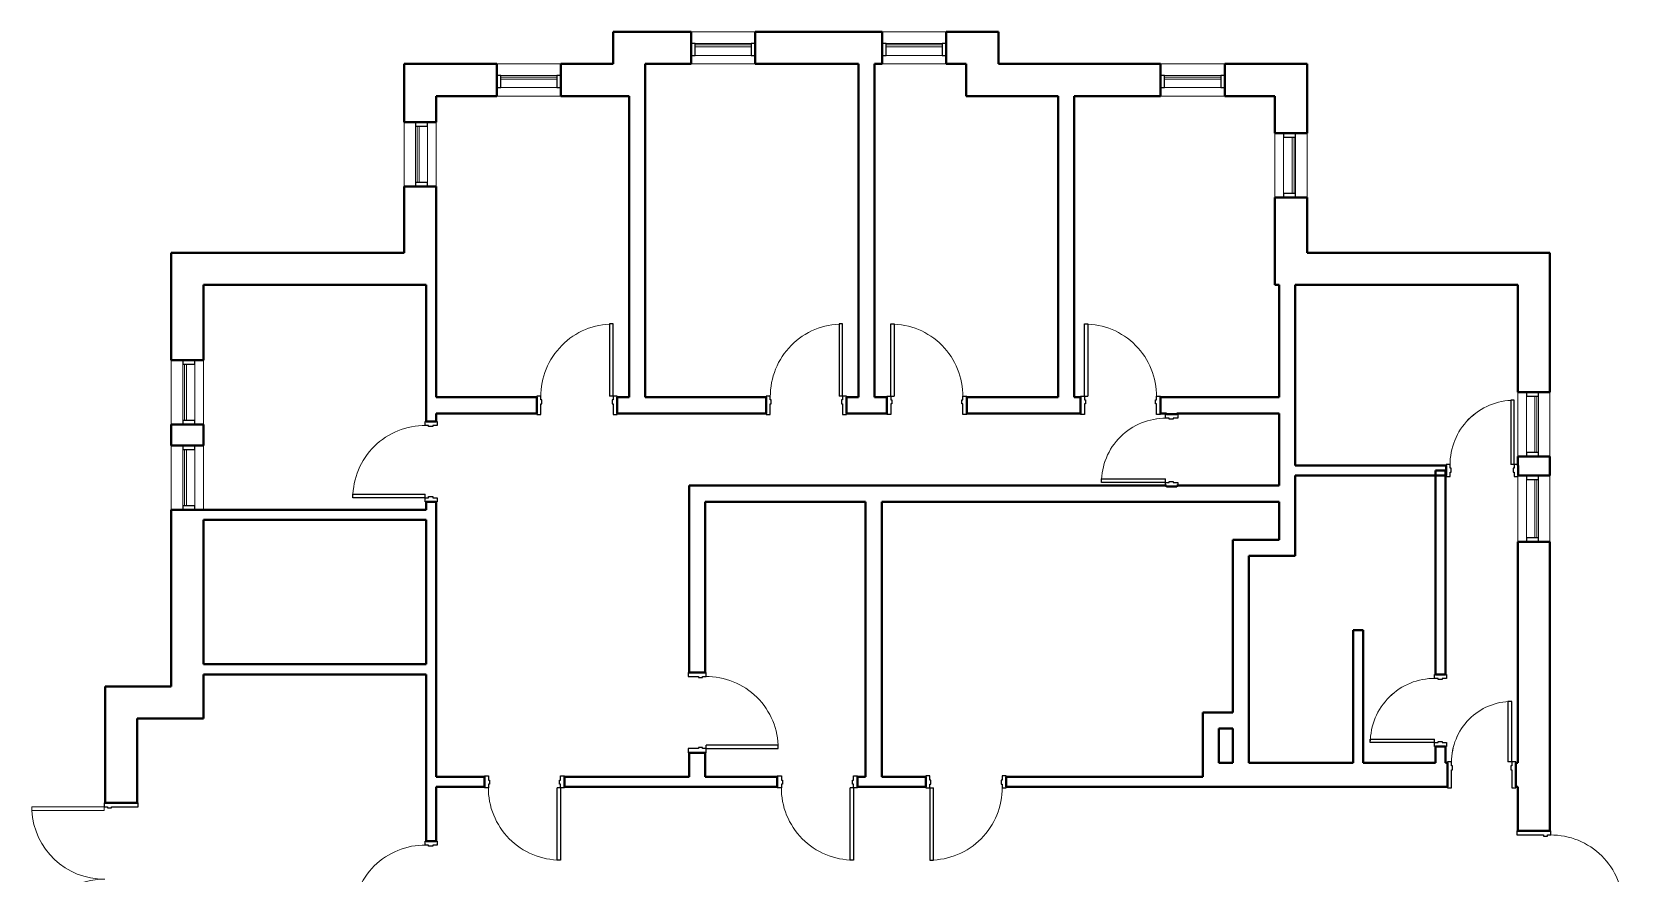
# Model space of a CAD drawing. Header units: inches. Extents: x 307 to 1100, y 44 to 874.
# Drawn here: x 307 to 1100, y 455 to 874 of the extents above; entities that cross this region are included whole.
import ezdxf

# ---------------------------------------------------------------- set-up
doc = ezdxf.new("R2010")
doc.units = ezdxf.units.IN
doc.header["$MEASUREMENT"] = 0
for name, color, linetype, lineweight in [('A-DOOR', 31, 'Continuous', 15), ('A-DOOR-FRAM', 31, 'Continuous', 25), ('A-GLAZ-CURT', 52, 'Continuous', 9), ('A-GLAZ-CWMG', 51, 'Continuous', 9), ('A-WALL', 113, 'Continuous', 15), ('I-WALL', 2, 'Continuous', 15)]:
    doc.layers.add(name, color=color, linetype=linetype, lineweight=lineweight)

# ---------------------------------------------------------------- blocks, each defined once
blk = doc.blocks.new('Door-Single_CE_ - HM Door-2_ HM Frame-5271134-LEVEL 1 Map Export')
at = {"layer": 'A-DOOR'}
for p, q in [((14.25, -35), (14.25, -3)), ((14.25, -3), (16, -3)), ((16, -3), (16, -35)), ((16, -35), (14.25, -35))]:
    blk.add_line(p, q, dxfattribs=at)
at = {"layer": 'A-DOOR', "lineweight": 25}
for p, q in [((14.25, -35), (14.25, -3)), ((16, -3), (14.25, -3)), ((16, -3), (16, -35)), ((16, -35), (14.25, -35))]:
    blk.add_line(p, q, dxfattribs=at)
at = {"layer": 'A-DOOR', "lineweight": 9}
for start in [179.46967, 179.46967, 179.5, 179.5]:
    blk.add_arc((16, -3), 32, start, 270, dxfattribs=at)
at = {"layer": 'A-DOOR-FRAM'}
for p, q in [((-18, 3), (-16, 3)), ((-18, -3), (-18, 3)), ((-16, 3), (-16, 0.75)), ((-16, 0.75), (-15.5, 0.75)), ((-15.5, 0.75), (-15.5, -1.25)), ((15.5, 0.75), (16, 0.75)), ((15.5, -1.25), (15.5, 0.75)), ((16, 3), (18, 3)), ((16, 0.75), (16, 3)), ((18, 3), (18, -3)), ((-16, -3), (-18, -3)), ((-16, -1.25), (-16, -3)), ((-15.5, -1.25), (-16, -1.25)), ((16, -1.25), (15.5, -1.25)), ((16, -3), (16, -1.25)), ((18, -3), (16, -3))]:
    blk.add_line(p, q, dxfattribs=at)
blk = doc.blocks.new('Door-Single_CE_ - HM Door-2_ HM Frame-5271136-LEVEL 1 Map Export')
at = {"layer": 'A-DOOR'}
for p, q in [((16, 35), (14.25, 35)), ((14.25, 35), (14.25, 3)), ((16, 3), (16, 35)), ((14.25, 3), (16, 3))]:
    blk.add_line(p, q, dxfattribs=at)
at = {"layer": 'A-DOOR', "lineweight": 25}
for p, q in [((16, 35), (14.25, 35)), ((14.25, 35), (14.25, 3)), ((16, 3), (16, 35)), ((16, 3), (14.25, 3))]:
    blk.add_line(p, q, dxfattribs=at)
at = {"layer": 'A-DOOR', "lineweight": 9}
for end in [180.5, 180.5, 180.53033, 180.53033]:
    blk.add_arc((16, 3), 32, 90, end, dxfattribs=at)
at = {"layer": 'A-DOOR-FRAM'}
for p, q in [((-16, 3), (-18, 3)), ((-18, 3), (-18, -3)), ((-16, 1.25), (-16, 3)), ((-15.5, 1.25), (-16, 1.25)), ((-15.5, -0.75), (-15.5, 1.25)), ((16, 1.25), (15.5, 1.25)), ((15.5, 1.25), (15.5, -0.75)), ((18, 3), (16, 3)), ((16, 3), (16, 1.25)), ((18, -3), (18, 3)), ((-18, -3), (-16, -3)), ((-16, -3), (-16, -0.75)), ((-16, -0.75), (-15.5, -0.75)), ((15.5, -0.75), (16, -0.75)), ((16, -0.75), (16, -3)), ((16, -3), (18, -3))]:
    blk.add_line(p, q, dxfattribs=at)
blk = doc.blocks.new('Door-Single_CE_ - HM Door-2_ HM Frame-5271140-LEVEL 1 Map Export')
at = {"layer": 'A-DOOR'}
for p, q in [((16.25, -40.5), (16.25, -4.5)), ((16.25, -4.5), (18, -4.5)), ((18, -4.5), (18, -40.5)), ((18, -40.5), (16.25, -40.5))]:
    blk.add_line(p, q, dxfattribs=at)
at = {"layer": 'A-DOOR', "lineweight": 25}
for p, q in [((16.25, -40.5), (16.25, -4.5)), ((18, -4.5), (16.25, -4.5)), ((18, -4.5), (18, -40.5)), ((18, -40.5), (16.25, -40.5))]:
    blk.add_line(p, q, dxfattribs=at)
at = {"layer": 'A-DOOR', "lineweight": 9}
blk.add_arc((18, -4.5), 36, 179.5, 270, dxfattribs=at)
blk.add_arc((18, -4.5), 36, 179.5, 270, dxfattribs=at)
blk.add_arc((18, -4.5), 36, 179.5, 270, dxfattribs=at)
blk.add_arc((18, -4.5), 36, 179.5, 270, dxfattribs=at)
at = {"layer": 'A-DOOR-FRAM'}
for p, q in [((-20, 4.5), (-18, 4.5)), ((-20, -4.5), (-20, 4.5)), ((-18, 4.5), (-18, -0.75)), ((18, 4.5), (20, 4.5)), ((18, -0.75), (18, 4.5)), ((20, 4.5), (20, -4.5)), ((-18, -4.5), (-20, -4.5)), ((-18, -0.75), (-17.5, -0.75)), ((-18, -2.75), (-18, -4.5)), ((-17.5, -2.75), (-18, -2.75)), ((-17.5, -0.75), (-17.5, -2.75)), ((17.5, -0.75), (18, -0.75)), ((17.5, -2.75), (17.5, -0.75)), ((18, -2.75), (17.5, -2.75)), ((18, -4.5), (18, -2.75)), ((20, -4.5), (18, -4.5))]:
    blk.add_line(p, q, dxfattribs=at)
blk = doc.blocks.new('Door-Single_CE_ - HM Door-2_ HM Frame-5271132-LEVEL 1 Map Export')
at = {"layer": 'A-DOOR'}
for p, q in [((18, 39), (16.25, 39)), ((16.25, 39), (16.25, 3)), ((18, 3), (18, 39)), ((16.25, 3), (18, 3))]:
    blk.add_line(p, q, dxfattribs=at)
at = {"layer": 'A-DOOR', "lineweight": 25}
for p, q in [((18, 39), (16.25, 39)), ((16.25, 39), (16.25, 3)), ((18, 3), (18, 39)), ((18, 3), (16.25, 3))]:
    blk.add_line(p, q, dxfattribs=at)
at = {"layer": 'A-DOOR', "lineweight": 9}
blk.add_arc((18, 3), 36, 90, 180.5, dxfattribs=at)
blk.add_arc((18, 3), 36, 90, 180.5, dxfattribs=at)
blk.add_arc((18, 3), 36, 90, 180.5, dxfattribs=at)
blk.add_arc((18, 3), 36, 90, 180.5, dxfattribs=at)
at = {"layer": 'A-DOOR-FRAM'}
for p, q in [((-18, 3), (-20, 3)), ((-20, 3), (-20, -3)), ((-18, 1.25), (-18, 3)), ((-17.5, 1.25), (-18, 1.25)), ((-17.5, -0.75), (-17.5, 1.25)), ((18, 1.25), (17.5, 1.25)), ((17.5, 1.25), (17.5, -0.75)), ((20, 3), (18, 3)), ((18, 3), (18, 1.25)), ((20, -3), (20, 3)), ((-20, -3), (-18, -3)), ((-18, -3), (-18, -0.75)), ((-18, -0.75), (-17.5, -0.75)), ((17.5, -0.75), (18, -0.75)), ((18, -0.75), (18, -3)), ((18, -3), (20, -3))]:
    blk.add_line(p, q, dxfattribs=at)
blk = doc.blocks.new('Door-Single_CE_ - HM Door-2_ HM Frame-5271130-LEVEL 1 Map Export')
at = {"layer": 'A-DOOR'}
for p, q in [((16.25, -39), (16.25, -3)), ((16.25, -3), (18, -3)), ((18, -3), (18, -39)), ((18, -39), (16.25, -39))]:
    blk.add_line(p, q, dxfattribs=at)
at = {"layer": 'A-DOOR', "lineweight": 25}
for p, q in [((16.25, -39), (16.25, -3)), ((18, -3), (16.25, -3)), ((18, -3), (18, -39)), ((18, -39), (16.25, -39))]:
    blk.add_line(p, q, dxfattribs=at)
at = {"layer": 'A-DOOR', "lineweight": 9}
blk.add_arc((18, -3), 36, 179.5, 270, dxfattribs=at)
blk.add_arc((18, -3), 36, 179.5, 270, dxfattribs=at)
blk.add_arc((18, -3), 36, 179.5, 270, dxfattribs=at)
blk.add_arc((18, -3), 36, 179.5, 270, dxfattribs=at)
at = {"layer": 'A-DOOR-FRAM'}
for p, q in [((-20, 3), (-18, 3)), ((-20, -3), (-20, 3)), ((-18, 3), (-18, 0.75)), ((-18, 0.75), (-17.5, 0.75)), ((-17.5, 0.75), (-17.5, -1.25)), ((17.5, 0.75), (18, 0.75)), ((17.5, -1.25), (17.5, 0.75)), ((18, 3), (20, 3)), ((18, 0.75), (18, 3)), ((20, 3), (20, -3)), ((-18, -3), (-20, -3)), ((-18, -1.25), (-18, -3)), ((-17.5, -1.25), (-18, -1.25)), ((18, -1.25), (17.5, -1.25)), ((18, -3), (18, -1.25)), ((20, -3), (18, -3))]:
    blk.add_line(p, q, dxfattribs=at)
blk = doc.blocks.new('Door-Single_CE_ - HM Door-2_ HM Frame-5271133-LEVEL 1 Map Export')
at = {"layer": 'A-DOOR'}
for p, q in [((18, 40.5), (16.25, 40.5)), ((16.25, 40.5), (16.25, 4.5)), ((18, 4.5), (18, 40.5)), ((16.25, 4.5), (18, 4.5))]:
    blk.add_line(p, q, dxfattribs=at)
at = {"layer": 'A-DOOR', "lineweight": 25}
for p, q in [((18, 40.5), (16.25, 40.5)), ((16.25, 40.5), (16.25, 4.5)), ((18, 4.5), (18, 40.5)), ((18, 4.5), (16.25, 4.5))]:
    blk.add_line(p, q, dxfattribs=at)
at = {"layer": 'A-DOOR', "lineweight": 9}
blk.add_arc((18, 4.5), 36, 90, 180.5, dxfattribs=at)
blk.add_arc((18, 4.5), 36, 90, 180.5, dxfattribs=at)
blk.add_arc((18, 4.5), 36, 90, 180.5, dxfattribs=at)
blk.add_arc((18, 4.5), 36, 90, 180.5, dxfattribs=at)
at = {"layer": 'A-DOOR-FRAM'}
for p, q in [((-18, 4.5), (-20, 4.5)), ((-20, 4.5), (-20, -4.5)), ((-18, 2.75), (-18, 4.5)), ((-17.5, 2.75), (-18, 2.75)), ((-18, -4.5), (-18, 0.75)), ((-18, 0.75), (-17.5, 0.75)), ((-17.5, 0.75), (-17.5, 2.75)), ((18, 2.75), (17.5, 2.75)), ((17.5, 2.75), (17.5, 0.75)), ((17.5, 0.75), (18, 0.75)), ((20, 4.5), (18, 4.5)), ((18, 4.5), (18, 2.75)), ((18, 0.75), (18, -4.5)), ((20, -4.5), (20, 4.5)), ((-20, -4.5), (-18, -4.5)), ((18, -4.5), (20, -4.5))]:
    blk.add_line(p, q, dxfattribs=at)
blk = doc.blocks.new('Door-Single_CE_ - HM Door-2_ HM Frame-5271131-LEVEL 1 Map Export')
at = {"layer": 'A-DOOR'}
for p, q in [((18, 44.5), (16.25, 44.5)), ((16.25, 44.5), (16.25, 8.5)), ((18, 8.5), (18, 44.5)), ((16.25, 8.5), (18, 8.5))]:
    blk.add_line(p, q, dxfattribs=at)
at = {"layer": 'A-DOOR', "lineweight": 25}
for p, q in [((18, 44.5), (16.25, 44.5)), ((16.25, 44.5), (16.25, 8.5)), ((18, 8.5), (18, 44.5)), ((18, 8.5), (16.25, 8.5))]:
    blk.add_line(p, q, dxfattribs=at)
at = {"layer": 'A-DOOR', "lineweight": 9}
blk.add_arc((18, 8.5), 36, 90, 180.5, dxfattribs=at)
blk.add_arc((18, 8.5), 36, 90, 180.5, dxfattribs=at)
blk.add_arc((18, 8.5), 36, 90, 180.5, dxfattribs=at)
blk.add_arc((18, 8.5), 36, 90, 180.5, dxfattribs=at)
at = {"layer": 'A-DOOR-FRAM'}
for p, q in [((-18, 8.5), (-20, 8.5)), ((-20, 8.5), (-20, -8.5)), ((-18, 6.75), (-18, 8.5)), ((20, 8.5), (18, 8.5)), ((18, 8.5), (18, 6.75)), ((20, -8.5), (20, 8.5)), ((-17.5, 6.75), (-18, 6.75)), ((-18, -8.5), (-18, 4.75)), ((-18, 4.75), (-17.5, 4.75)), ((-17.5, 4.75), (-17.5, 6.75)), ((18, 6.75), (17.5, 6.75)), ((17.5, 6.75), (17.5, 4.75)), ((17.5, 4.75), (18, 4.75)), ((18, 4.75), (18, -8.5)), ((-20, -8.5), (-18, -8.5)), ((18, -8.5), (20, -8.5))]:
    blk.add_line(p, q, dxfattribs=at)
blk = doc.blocks.new('Door-Double_CE_ - WD Door-2_ HM Frame-5162387-LEVEL 1 Map Export')
at = {"layer": 'A-DOOR'}
for p, q in [((-34.25, 44.5), (-36, 44.5)), ((-36, 44.5), (-36, 8.5)), ((-34.25, 8.5), (-34.25, 44.5)), ((36, 44.5), (34.25, 44.5)), ((34.25, 44.5), (34.25, 8.5)), ((36, 8.5), (36, 44.5)), ((-36, 8.5), (-34.25, 8.5)), ((34.25, 8.5), (36, 8.5))]:
    blk.add_line(p, q, dxfattribs=at)
at = {"layer": 'A-DOOR', "lineweight": 9}
for centre, start, end in [((-36, 8.5), 359.5, 87.20673), ((36, 8.5), 92.78435, 180.5)]:
    blk.add_arc(centre, 36, start, end, dxfattribs=at)
at = {"layer": 'A-DOOR-FRAM'}
for p, q in [((-36, 8.5), (-38, 8.5)), ((-38, 8.5), (-38, -8.5)), ((-36, 6.75), (-36, 8.5)), ((38, 8.5), (36, 8.5)), ((36, 8.5), (36, 6.75)), ((38, -8.5), (38, 8.5)), ((-35.5, 6.75), (-36, 6.75)), ((-36, -8.5), (-36, 4.75)), ((-36, 4.75), (-35.5, 4.75)), ((-35.5, 4.75), (-35.5, 6.75)), ((36, 6.75), (35.5, 6.75)), ((35.5, 6.75), (35.5, 4.75)), ((35.5, 4.75), (36, 4.75)), ((36, 4.75), (36, -8.5)), ((-38, -8.5), (-36, -8.5)), ((36, -8.5), (38, -8.5))]:
    blk.add_line(p, q, dxfattribs=at)
blk = doc.blocks.new('Door-Single_CE_ - WD Door-2_ HM Frame-5271113-LEVEL 1 Map Export')
at = {"layer": 'A-DOOR'}
for p, q in [((15, 36.5), (13, 36.5)), ((13, 36.5), (13, 6.5)), ((15, 6.5), (15, 36.5)), ((13, 6.5), (15, 6.5))]:
    blk.add_line(p, q, dxfattribs=at)
at = {"layer": 'A-DOOR', "lineweight": 25}
for p, q in [((15, 36.5), (13, 36.5)), ((13, 36.5), (13, 6.5)), ((15, 6.5), (15, 36.5)), ((15, 6.5), (13, 6.5))]:
    blk.add_line(p, q, dxfattribs=at)
at = {"layer": 'A-DOOR', "lineweight": 9}
for end in [180.5, 180.5, 180.54772, 180.54772]:
    blk.add_arc((15, 6.5), 30, 90, end, dxfattribs=at)
at = {"layer": 'A-DOOR-FRAM'}
for p, q in [((-15, 6.5), (-17, 6.5)), ((-17, 6.5), (-17, -6.5)), ((-15, 4.5), (-15, 6.5)), ((-14.5, 4.5), (-15, 4.5)), ((-15, -6.5), (-15, 2.5)), ((-15, 2.5), (-14.5, 2.5)), ((-14.5, 2.5), (-14.5, 4.5)), ((15, 4.5), (14.5, 4.5)), ((14.5, 4.5), (14.5, 2.5)), ((14.5, 2.5), (15, 2.5)), ((17, 6.5), (15, 6.5)), ((15, 6.5), (15, 4.5)), ((15, 2.5), (15, -6.5)), ((17, -6.5), (17, 6.5)), ((-17, -6.5), (-15, -6.5)), ((15, -6.5), (17, -6.5))]:
    blk.add_line(p, q, dxfattribs=at)
blk = doc.blocks.new('System Panel - zGlazed-5173169-LEVEL 1 Map Export')
at = {"layer": 'A-GLAZ-CURT', "lineweight": 15}
for p, q in [((14, -0.5), (-14, -0.5)), ((-14, -0.5), (-14, -1.5)), ((-14, -1.5), (14, -1.5)), ((14, -1.5), (14, -0.5))]:
    blk.add_line(p, q, dxfattribs=at)
blk = doc.blocks.new('Rectangular Mullion - 6_ x 2_ Rectangular_CE_-5174039-LEVEL 1 Map Export')
at = {"layer": 'A-GLAZ-CWMG'}
for p, q in [((1051.42, 253.84), (1051.42, 225.84)), ((1057.42, 253.84), (1057.42, 225.84))]:
    blk.add_line(p, q, dxfattribs=at)
blk = doc.blocks.new('Rectangular Mullion - 6_ x 2_ Rectangular_CE_-5174040-LEVEL 1 Map Export')
at = {"layer": 'A-GLAZ-CWMG', "lineweight": 25}
for p, q in [((-2, 2.25), (0, 2.25)), ((-2, -3.75), (-2, 2.25)), ((0, 2.25), (0, -3.75)), ((0, -3.75), (-2, -3.75))]:
    blk.add_line(p, q, dxfattribs=at)
blk = doc.blocks.new('Rectangular Mullion - 6_ x 2_ Rectangular_CE_-5174041-LEVEL 1 Map Export')
at = {"layer": 'A-GLAZ-CWMG', "lineweight": 25}
for p, q in [((0, 2.25), (-2, 2.25)), ((-2, 2.25), (-2, -3.75)), ((0, -3.75), (0, 2.25)), ((-2, -3.75), (0, -3.75))]:
    blk.add_line(p, q, dxfattribs=at)
blk = doc.blocks.new('System Panel - zGlazed-5173075-LEVEL 1 Map Export')
at = {"layer": 'A-GLAZ-CURT', "lineweight": 15}
for p, q in [((14, 1.5), (-14, 1.5)), ((-14, 1.5), (-14, 0.5)), ((-14, 0.5), (14, 0.5)), ((14, 0.5), (14, 1.5))]:
    blk.add_line(p, q, dxfattribs=at)
blk = doc.blocks.new('Rectangular Mullion - 6_ x 2_ Rectangular_CE_-5173074-LEVEL 1 Map Export')
at = {"layer": 'A-GLAZ-CWMG'}
for p, q in [((382.92, 253.84), (382.92, 225.84)), ((388.92, 253.84), (388.92, 225.84))]:
    blk.add_line(p, q, dxfattribs=at)
blk = doc.blocks.new('Rectangular Mullion - 6_ x 2_ Rectangular_CE_-5173056-LEVEL 1 Map Export')
at = {"layer": 'A-GLAZ-CWMG', "lineweight": 25}
for p, q in [((-2, 3.75), (0, 3.75)), ((-2, -2.25), (-2, 3.75)), ((0, 3.75), (0, -2.25)), ((0, -2.25), (-2, -2.25))]:
    blk.add_line(p, q, dxfattribs=at)
blk = doc.blocks.new('Rectangular Mullion - 6_ x 2_ Rectangular_CE_-5173057-LEVEL 1 Map Export')
at = {"layer": 'A-GLAZ-CWMG', "lineweight": 25}
for p, q in [((0, 3.75), (-2, 3.75)), ((-2, 3.75), (-2, -2.25)), ((0, -2.25), (0, 3.75)), ((-2, -2.25), (0, -2.25))]:
    blk.add_line(p, q, dxfattribs=at)
blk = doc.blocks.new('System Panel - zGlazed-5174211-LEVEL 1 Map Export')
at = {"layer": 'A-GLAZ-CURT', "lineweight": 15}
for p, q in [((14.5, 1.5), (-14.5, 1.5)), ((-14.5, 1.5), (-14.5, 0.5)), ((-14.5, 0.5), (14.5, 0.5)), ((14.5, 0.5), (14.5, 1.5))]:
    blk.add_line(p, q, dxfattribs=at)
blk = doc.blocks.new('Rectangular Mullion - 6_ x 2_ Rectangular_CE_-5174210-LEVEL 1 Map Export')
at = {"layer": 'A-GLAZ-CWMG'}
for p, q in [((1051.42, 622.34), (1051.42, 651.34)), ((1057.42, 622.34), (1057.42, 651.34))]:
    blk.add_line(p, q, dxfattribs=at)
blk = doc.blocks.new('Rectangular Mullion - 6_ x 2_ Rectangular_CE_-5174307-LEVEL 1 Map Export')
at = {"layer": 'A-GLAZ-CWMG'}
for p, q in [((497.92, 827.34), (497.92, 799.34)), ((503.92, 827.34), (503.92, 799.34))]:
    blk.add_line(p, q, dxfattribs=at)
blk = doc.blocks.new('Rectangular Mullion - 6_ x 2_ Rectangular_CE_-5174308-LEVEL 1 Map Export')
at = {"layer": 'A-GLAZ-CWMG', "lineweight": 25}
for p, q in [((-2, 3.75), (0, 3.75)), ((-2, -2.25), (-2, 3.75)), ((0, 3.75), (0, -2.25)), ((0, -2.25), (-2, -2.25))]:
    blk.add_line(p, q, dxfattribs=at)
blk = doc.blocks.new('Rectangular Mullion - 6_ x 2_ Rectangular_CE_-5174309-LEVEL 1 Map Export')
at = {"layer": 'A-GLAZ-CWMG', "lineweight": 25}
for p, q in [((0, 3.75), (-2, 3.75)), ((-2, 3.75), (-2, -2.25)), ((0, -2.25), (0, 3.75)), ((-2, -2.25), (0, -2.25))]:
    blk.add_line(p, q, dxfattribs=at)

msp = doc.modelspace()

# ---------------------------------------------------------------- linework, layer by layer
at = {"layer": 'A-WALL', "lineweight": 40}
for p, q in [((596.35, 874.34), (596.35, 858.34)), ((635.17, 874.34), (596.35, 874.34)), ((635.17, 858.34), (635.17, 874.34)), ((730.35, 874.34), (667.17, 874.34)), ((667.17, 874.34), (667.17, 858.34)), ((730.35, 858.34), (730.35, 874.34)), ((762.35, 874.34), (762.35, 858.34)), ((788.35, 874.34), (762.35, 874.34)), ((788.35, 858.34), (788.35, 874.34)), ((538.35, 858.34), (492.17, 858.34)), ((492.17, 858.34), (492.17, 829.34)), ((538.35, 842.34), (538.35, 858.34)), ((596.35, 858.34), (570.35, 858.34)), ((570.35, 858.34), (570.35, 842.34)), ((612.35, 692.34), (612.35, 858.34)), ((612.35, 858.34), (635.17, 858.34)), ((667.17, 858.34), (718.67, 858.34)), ((718.67, 858.34), (718.67, 692.34)), ((726.67, 692.34), (726.67, 858.34)), ((726.67, 858.34), (730.35, 858.34)), ((762.35, 858.34), (772.35, 858.34)), ((772.35, 858.34), (772.35, 842.34)), ((869.17, 858.34), (788.35, 858.34)), ((869.17, 842.34), (869.17, 858.34)), ((942.17, 858.34), (901.17, 858.34)), ((901.17, 858.34), (901.17, 842.34)), ((942.17, 823.84), (942.17, 858.34)), ((508.17, 829.34), (508.17, 842.34)), ((508.17, 842.34), (538.35, 842.34)), ((570.35, 842.34), (604.35, 842.34)), ((604.35, 842.34), (604.35, 692.34)), ((772.35, 842.34), (818.17, 842.34)), ((818.17, 842.34), (818.17, 692.34)), ((826.17, 842.34), (869.17, 842.34)), ((826.17, 692.34), (826.17, 842.34)), ((901.17, 842.34), (926.17, 842.34)), ((926.17, 842.34), (926.17, 823.84)), ((492.17, 829.34), (508.17, 829.34)), ((926.17, 823.84), (942.17, 823.84)), ((492.17, 797.34), (492.17, 764.34)), ((508.17, 797.34), (492.17, 797.34)), ((508.17, 748.34), (508.17, 797.34)), ((942.17, 791.84), (926.17, 791.84)), ((926.17, 791.84), (926.17, 748.34)), ((942.17, 764.34), (942.17, 791.84)), ((492.17, 764.34), (376.17, 764.34)), ((376.17, 764.34), (376.17, 710.83)), ((1063.17, 764.34), (942.17, 764.34)), ((1063.17, 694.83), (1063.17, 764.34)), ((392.17, 748.34), (503.17, 748.34)), ((392.17, 710.83), (392.17, 748.34)), ((926.17, 748.34), (928.17, 748.34)), ((928.17, 748.34), (928.17, 692.34)), ((936.17, 748.34), (1047.17, 748.34)), ((936.17, 658.34), (936.17, 748.34)), ((1047.17, 748.34), (1047.17, 694.83)), ((376.17, 710.83), (392.17, 710.83)), ((558.35, 692.34), (508.17, 692.34)), ((558.35, 684.34), (558.35, 692.34)), ((604.35, 692.34), (598.35, 692.34)), ((598.35, 692.34), (598.35, 684.34)), ((672.67, 692.34), (612.35, 692.34)), ((672.67, 684.34), (672.67, 692.34)), ((718.67, 692.34), (712.67, 692.34)), ((712.67, 692.34), (712.67, 684.34)), ((732.67, 692.34), (726.67, 692.34)), ((732.67, 684.34), (732.67, 692.34)), ((818.17, 692.34), (772.67, 692.34)), ((772.67, 692.34), (772.67, 684.34)), ((829.17, 692.34), (826.17, 692.34)), ((829.17, 684.34), (829.17, 692.34)), ((928.17, 692.34), (869.17, 692.34)), ((869.17, 692.34), (869.17, 684.34)), ((1047.17, 694.83), (1063.17, 694.83)), ((508.17, 684.34), (558.35, 684.34)), ((598.35, 684.34), (672.67, 684.34)), ((712.67, 684.34), (732.67, 684.34)), ((772.67, 684.34), (829.17, 684.34)), ((869.17, 684.34), (872.17, 684.34)), ((877.17, 684.34), (928.17, 684.34)), ((928.17, 684.34), (928.17, 648.34)), ((376.17, 678.83), (376.17, 668.34)), ((392.17, 678.83), (376.17, 678.83)), ((392.17, 668.34), (392.17, 678.83)), ((376.17, 668.34), (392.17, 668.34)), ((1047.17, 662.83), (1047.17, 658.34)), ((1063.17, 662.83), (1047.17, 662.83)), ((1047.17, 658.34), (1047.41, 658.34)), ((1047.41, 658.34), (1047.41, 653.34)), ((1063.17, 653.34), (1063.17, 662.83)), ((936.17, 613.34), (936.17, 653.34)), ((1047.41, 653.34), (1063.17, 653.34)), ((872.17, 648.34), (634.17, 648.34)), ((634.17, 648.34), (634.17, 555.34)), ((872.17, 647.92), (872.17, 648.34)), ((877.17, 647.92), (872.17, 647.92)), ((928.17, 648.34), (877.17, 648.34)), ((877.17, 648.34), (877.17, 647.92)), ((376.17, 636.34), (376.17, 548.34)), ((392.17, 636.34), (376.17, 636.34)), ((642.17, 640.34), (722.17, 640.34)), ((642.17, 555.34), (642.17, 640.34)), ((722.17, 640.34), (722.17, 503.34)), ((730.17, 640.34), (928.17, 640.34)), ((730.17, 503.34), (730.17, 640.34)), ((928.17, 640.34), (928.17, 621.34)), ((392.17, 559.34), (392.17, 631.34)), ((928.17, 621.34), (905.17, 621.34)), ((905.17, 621.34), (905.17, 535.34)), ((1047.17, 620.34), (1047.17, 510.34)), ((1063.17, 620.34), (1047.17, 620.34)), ((1063.17, 476.34), (1063.17, 620.34)), ((913.17, 613.34), (936.17, 613.34)), ((913.17, 510.34), (913.17, 613.34)), ((634.17, 555.34), (642.17, 555.34)), ((376.17, 548.34), (343.17, 548.34)), ((343.17, 548.34), (343.17, 490.34)), ((392.17, 532.34), (392.17, 554.34)), ((359.17, 532.34), (392.17, 532.34)), ((359.17, 490.34), (359.17, 532.34)), ((905.17, 535.34), (890.17, 535.34)), ((890.17, 535.34), (890.17, 503.34)), ((898.17, 527.34), (905.17, 527.34)), ((898.17, 510.34), (898.17, 527.34)), ((905.17, 527.34), (905.17, 510.34)), ((634.17, 515.34), (634.17, 503.34)), ((642.17, 515.34), (634.17, 515.34)), ((642.17, 503.34), (642.17, 515.34)), ((905.17, 510.34), (898.17, 510.34)), ((965.17, 510.34), (913.17, 510.34)), ((1006.17, 510.34), (970.17, 510.34)), ((1012.17, 510.34), (1011.17, 510.34)), ((1012.17, 498.34), (1012.17, 510.34)), ((1047.17, 510.34), (1046.17, 510.34)), ((1046.17, 510.34), (1046.17, 498.34)), ((890.17, 498.34), (1012.17, 498.34)), ((1046.17, 498.34), (1047.17, 498.34)), ((1047.17, 498.34), (1047.17, 476.34)), ((343.17, 490.34), (359.17, 490.34)), ((1047.17, 476.34), (1063.17, 476.34))]:
    msp.add_line(p, q, dxfattribs=at)
at = {"layer": 'A-WALL'}
for p, q in [((635.17, 874.34), (667.17, 874.34)), ((730.35, 874.34), (762.35, 874.34)), ((538.35, 858.34), (570.35, 858.34)), ((667.17, 858.34), (635.17, 858.34)), ((762.35, 858.34), (730.35, 858.34)), ((869.17, 858.34), (901.17, 858.34)), ((570.35, 842.34), (538.35, 842.34)), ((901.17, 842.34), (869.17, 842.34)), ((492.17, 797.34), (492.17, 829.34)), ((508.17, 829.34), (508.17, 797.34)), ((926.17, 791.84), (926.17, 823.84)), ((942.17, 823.84), (942.17, 791.84)), ((376.17, 678.83), (376.17, 710.83)), ((392.17, 710.83), (392.17, 678.83)), ((1047.17, 662.83), (1047.17, 694.83)), ((1063.17, 694.83), (1063.17, 662.83)), ((376.17, 636.34), (376.17, 668.34)), ((392.17, 668.34), (392.17, 636.34)), ((1047.17, 620.34), (1047.17, 652.84)), ((1063.17, 653.34), (1063.17, 620.34))]:
    msp.add_line(p, q, dxfattribs=at)
at = {"layer": 'I-WALL', "lineweight": 40}
for p, q in [((503.17, 748.34), (503.17, 680.34)), ((508.17, 692.34), (508.17, 748.34)), ((508.17, 680.34), (508.17, 684.34)), ((872.17, 684.34), (872.17, 683.92)), ((872.17, 683.92), (877.17, 683.92)), ((877.17, 683.92), (877.17, 684.34)), ((503.17, 680.34), (508.17, 680.34)), ((1011.41, 658.34), (936.17, 658.34)), ((1011.41, 653.34), (1011.41, 658.34)), ((936.17, 653.34), (1011.41, 653.34)), ((1006.17, 655.84), (1006.17, 554.34)), ((1011.17, 655.84), (1006.17, 655.84)), ((1011.17, 554.34), (1011.17, 655.84)), ((503.17, 636.34), (392.17, 636.34)), ((508.17, 640.34), (503.17, 640.34)), ((503.17, 640.34), (503.17, 636.34)), ((508.17, 503.34), (508.17, 640.34)), ((392.17, 631.34), (503.17, 631.34)), ((503.17, 631.34), (503.17, 559.34)), ((970.17, 576.34), (965.17, 576.34)), ((965.17, 576.34), (965.17, 510.34)), ((970.17, 510.34), (970.17, 576.34)), ((503.17, 559.34), (392.17, 559.34)), ((392.17, 554.34), (503.17, 554.34)), ((503.17, 554.34), (503.17, 471.34)), ((1006.17, 554.34), (1011.17, 554.34)), ((1006.17, 518.34), (1006.17, 510.34)), ((1011.17, 518.34), (1006.17, 518.34)), ((1011.17, 510.34), (1011.17, 518.34)), ((532.17, 503.34), (508.17, 503.34)), ((532.17, 498.34), (532.17, 503.34)), ((634.17, 503.34), (572.17, 503.34)), ((572.17, 503.34), (572.17, 498.34)), ((678.17, 503.34), (642.17, 503.34)), ((678.17, 498.34), (678.17, 503.34)), ((722.17, 503.34), (718.17, 503.34)), ((718.17, 503.34), (718.17, 498.34)), ((752.17, 503.34), (730.17, 503.34)), ((752.17, 498.34), (752.17, 503.34)), ((890.17, 503.34), (792.17, 503.34)), ((792.17, 503.34), (792.17, 498.34)), ((508.17, 498.34), (532.17, 498.34)), ((508.17, 471.34), (508.17, 498.34)), ((572.17, 498.34), (678.17, 498.34)), ((718.17, 498.34), (752.17, 498.34)), ((792.17, 498.34), (890.17, 498.34)), ((503.17, 471.34), (508.17, 471.34))]:
    msp.add_line(p, q, dxfattribs=at)

# ---------------------------------------------------------------- block references
at = {"layer": 'A-DOOR', "lineweight": 9}
for name, p in [('Door-Single_CE_ - HM Door-2_ HM Frame-5271133-LEVEL 1 Map Export', (578.35, 688.34)), ('Door-Single_CE_ - HM Door-2_ HM Frame-5271133-LEVEL 1 Map Export', (692.67, 688.34)), ('Door-Single_CE_ - HM Door-2_ HM Frame-5271136-LEVEL 1 Map Export', (1029.41, 655.84)), ('Door-Single_CE_ - WD Door-2_ HM Frame-5271113-LEVEL 1 Map Export', (1029.17, 504.34)), ('Door-Single_CE_ - HM Door-2_ HM Frame-5271130-LEVEL 1 Map Export', (552.17, 500.84)), ('Door-Single_CE_ - HM Door-2_ HM Frame-5271130-LEVEL 1 Map Export', (698.17, 500.84))]:
    msp.add_blockref(name, p, dxfattribs=at)
for name, p, rotation in [('Door-Single_CE_ - HM Door-2_ HM Frame-5271140-LEVEL 1 Map Export', (752.67, 688.34), 180), ('Door-Single_CE_ - HM Door-2_ HM Frame-5271140-LEVEL 1 Map Export', (849.17, 688.34), 180), ('Door-Single_CE_ - HM Door-2_ HM Frame-5271134-LEVEL 1 Map Export', (874.67, 665.92), 269.9999999999999), ('Door-Single_CE_ - HM Door-2_ HM Frame-5271130-LEVEL 1 Map Export', (505.67, 660.34), 269.9999999999999), ('Door-Single_CE_ - HM Door-2_ HM Frame-5271133-LEVEL 1 Map Export', (638.17, 535.34), 269.9999999999999), ('Door-Single_CE_ - HM Door-2_ HM Frame-5271134-LEVEL 1 Map Export', (1008.67, 536.34), 269.9999999999999), ('Door-Single_CE_ - HM Door-2_ HM Frame-5271132-LEVEL 1 Map Export', (772.17, 500.84), 180), ('Door-Single_CE_ - HM Door-2_ HM Frame-5271131-LEVEL 1 Map Export', (1055.17, 456.34), 270.0000000000001), ('Door-Single_CE_ - HM Door-2_ HM Frame-5271130-LEVEL 1 Map Export', (505.67, 451.34), 270.0000000000001)]:
    msp.add_blockref(name, p, dxfattribs=dict(at, rotation=rotation))
at = {"layer": 'A-DOOR', "rotation": 90.0000000000001}
msp.add_blockref('Door-Double_CE_ - WD Door-2_ HM Frame-5162387-LEVEL 1 Map Export', (351.17, 452.34), dxfattribs=at)
at = {"layer": 'A-GLAZ-CURT'}
for name, p, rotation in [('System Panel - zGlazed-5173169-LEVEL 1 Map Export', (651.17, 866.34), 180), ('System Panel - zGlazed-5173169-LEVEL 1 Map Export', (746.35, 866.34), 180), ('System Panel - zGlazed-5173169-LEVEL 1 Map Export', (554.35, 850.34), 180), ('System Panel - zGlazed-5173169-LEVEL 1 Map Export', (885.17, 850.34), 180), ('System Panel - zGlazed-5173075-LEVEL 1 Map Export', (500.17, 813.34), 90.00000000000006), ('System Panel - zGlazed-5173169-LEVEL 1 Map Export', (934.17, 807.84), 89.99999999999991), ('System Panel - zGlazed-5173169-LEVEL 1 Map Export', (384.17, 694.83), 270.0000000000001), ('System Panel - zGlazed-5173075-LEVEL 1 Map Export', (1055.17, 678.83), 270.0000000000001), ('System Panel - zGlazed-5173169-LEVEL 1 Map Export', (384.17, 652.34), 270.0000000000001), ('System Panel - zGlazed-5174211-LEVEL 1 Map Export', (1055.17, 636.84), 270.0000000000001)]:
    msp.add_blockref(name, p, dxfattribs=dict(at, rotation=rotation))
at = {"layer": 'A-GLAZ-CWMG', "extrusion": (0, 0, -1)}
for p in [(-635.17, 866.34), (-730.35, 866.34), (-538.35, 850.34), (-869.17, 850.34)]:
    msp.add_blockref('Rectangular Mullion - 6_ x 2_ Rectangular_CE_-5174040-LEVEL 1 Map Export', p, dxfattribs=at)
at = {"layer": 'A-GLAZ-CWMG'}
for name, p, rotation in [('Rectangular Mullion - 6_ x 2_ Rectangular_CE_-5174039-LEVEL 1 Map Export', (891.01, -188.84), 90), ('Rectangular Mullion - 6_ x 2_ Rectangular_CE_-5174039-LEVEL 1 Map Export', (986.19, -188.84), 90), ('Rectangular Mullion - 6_ x 2_ Rectangular_CE_-5174039-LEVEL 1 Map Export', (794.19, -204.84), 90), ('Rectangular Mullion - 6_ x 2_ Rectangular_CE_-5174039-LEVEL 1 Map Export', (1125.01, -204.84), 90), ('Rectangular Mullion - 6_ x 2_ Rectangular_CE_-5174309-LEVEL 1 Map Export', (500.17, 797.34), 270.0000000000001), ('Rectangular Mullion - 6_ x 2_ Rectangular_CE_-5174041-LEVEL 1 Map Export', (934.17, 791.84), 269.9999999999999), ('Rectangular Mullion - 6_ x 2_ Rectangular_CE_-5174041-LEVEL 1 Map Export', (384.17, 710.83), 90.00000000000006), ('Rectangular Mullion - 6_ x 2_ Rectangular_CE_-5174039-LEVEL 1 Map Export', (1439.35, 934.67), 180), ('Rectangular Mullion - 6_ x 2_ Rectangular_CE_-5173057-LEVEL 1 Map Export', (1055.17, 694.83), 90.00000000000006), ('Rectangular Mullion - 6_ x 2_ Rectangular_CE_-5173074-LEVEL 1 Map Export', (1440.35, 918.67), 180), ('Rectangular Mullion - 6_ x 2_ Rectangular_CE_-5174041-LEVEL 1 Map Export', (384.17, 668.34), 90.00000000000006), ('Rectangular Mullion - 6_ x 2_ Rectangular_CE_-5174039-LEVEL 1 Map Export', (1439.35, 892.18), 180), ('Rectangular Mullion - 6_ x 2_ Rectangular_CE_-5173057-LEVEL 1 Map Export', (1055.17, 653.34), 90.00000000000006)]:
    msp.add_blockref(name, p, dxfattribs=dict(at, rotation=rotation))
for name, p in [('Rectangular Mullion - 6_ x 2_ Rectangular_CE_-5174041-LEVEL 1 Map Export', (667.17, 866.34)), ('Rectangular Mullion - 6_ x 2_ Rectangular_CE_-5174041-LEVEL 1 Map Export', (762.35, 866.34)), ('Rectangular Mullion - 6_ x 2_ Rectangular_CE_-5174041-LEVEL 1 Map Export', (570.35, 850.34)), ('Rectangular Mullion - 6_ x 2_ Rectangular_CE_-5174041-LEVEL 1 Map Export', (901.17, 850.34)), ('Rectangular Mullion - 6_ x 2_ Rectangular_CE_-5174307-LEVEL 1 Map Export', (0, 0)), ('Rectangular Mullion - 6_ x 2_ Rectangular_CE_-5174039-LEVEL 1 Map Export', (-121, 568)), ('Rectangular Mullion - 6_ x 2_ Rectangular_CE_-5174210-LEVEL 1 Map Export', (0, 0))]:
    msp.add_blockref(name, p, dxfattribs=at)
at = {"layer": 'A-GLAZ-CWMG', "extrusion": (0, 0, -1)}
for name, p, rotation in [('Rectangular Mullion - 6_ x 2_ Rectangular_CE_-5174308-LEVEL 1 Map Export', (-500.17, 829.34), 89.99999999999991), ('Rectangular Mullion - 6_ x 2_ Rectangular_CE_-5174040-LEVEL 1 Map Export', (-934.17, 823.84), 90.00000000000007), ('Rectangular Mullion - 6_ x 2_ Rectangular_CE_-5174040-LEVEL 1 Map Export', (-384.17, 678.83), 269.9999999999999), ('Rectangular Mullion - 6_ x 2_ Rectangular_CE_-5173056-LEVEL 1 Map Export', (-1055.17, 662.83), 269.9999999999999), ('Rectangular Mullion - 6_ x 2_ Rectangular_CE_-5174040-LEVEL 1 Map Export', (-384.17, 636.34), 269.9999999999999), ('Rectangular Mullion - 6_ x 2_ Rectangular_CE_-5173056-LEVEL 1 Map Export', (-1055.17, 620.34), 269.9999999999999)]:
    msp.add_blockref(name, p, dxfattribs=dict(at, rotation=rotation))

doc.saveas('drawing.dxf')
